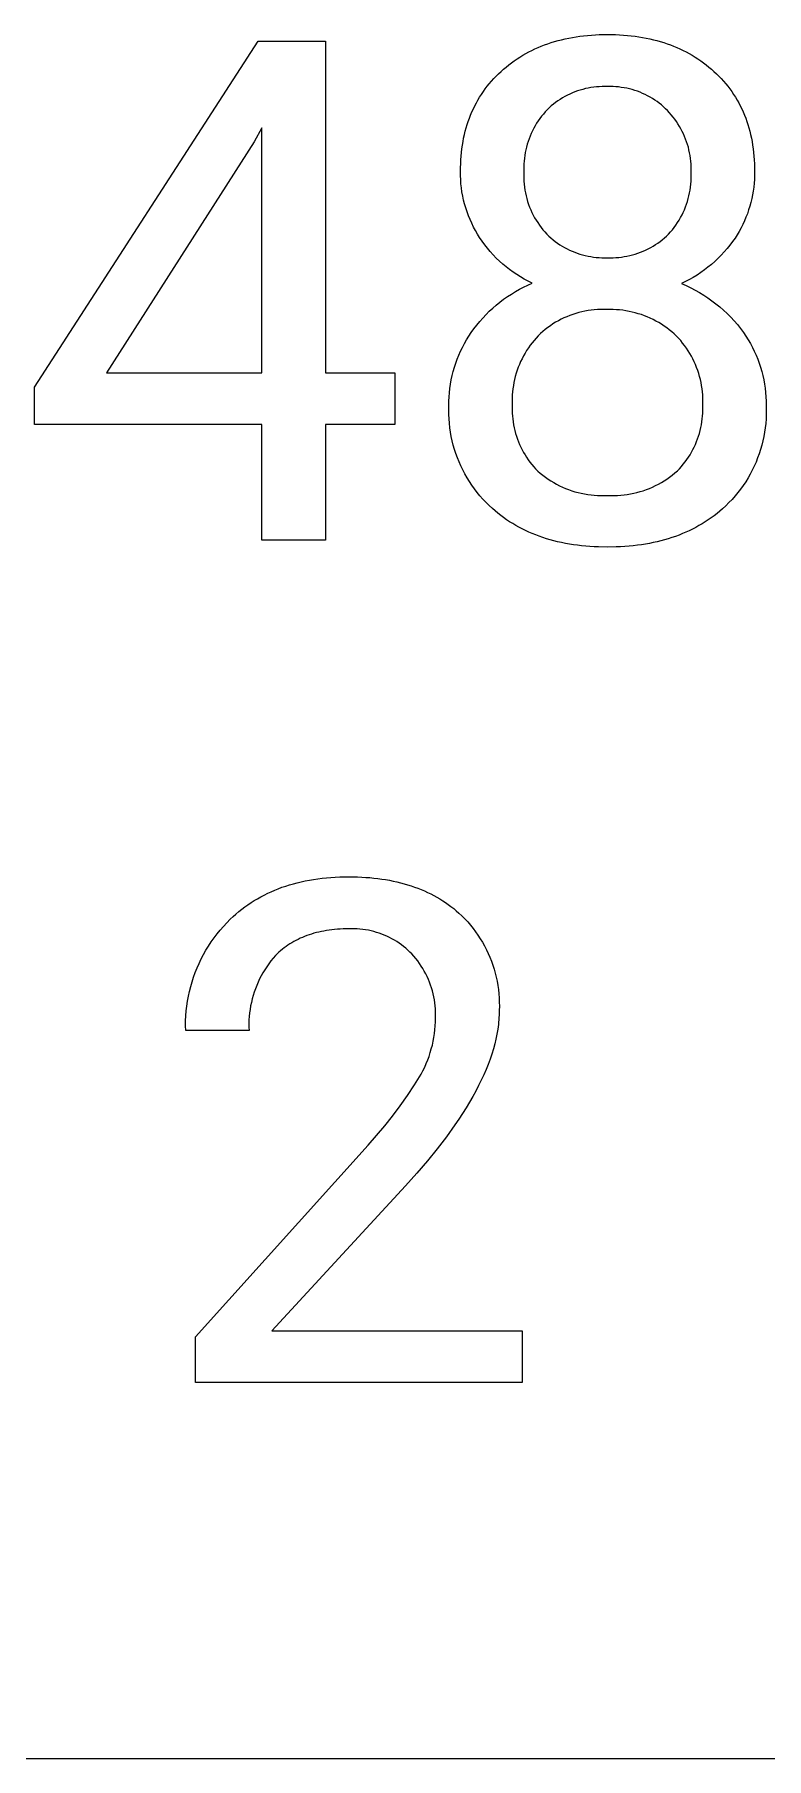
# Model space of a CAD drawing. Header units: millimetres. Extents: x -1656 to 3995, y -637 to 3312.
# Drawn here: x 2843.2 to 2921.7, y -320.6 to -135.7 of the extents above; entities that cross this region are included whole.
import ezdxf

# ---------------------------------------------------------------- set-up
doc = ezdxf.new("R2010")
doc.units = ezdxf.units.MM
doc.header["$MEASUREMENT"] = 0
doc.layers.add('Domyślny', color=7, linetype='Continuous', true_color=0x000000)

msp = doc.modelspace()

# ---------------------------------------------------------------- linework, layer by layer
at = {"layer": 'Domyślny', "color": 18, "lineweight": 15, "true_color": 0x000000}
for p, q in [((2843.23, -173.52), (2867.19, -136.43)), ((2867.19, -136.43), (2874.43, -136.43)), ((2874.43, -136.43), (2874.43, -171.98)), ((2897.58, -136.95), (2897.93, -136.82)), ((2897.93, -136.82), (2898.28, -136.69)), ((2898.28, -136.69), (2898.64, -136.57)), ((2898.64, -136.57), (2899.01, -136.46)), ((2899.01, -136.46), (2899.38, -136.35)), ((2899.38, -136.35), (2899.75, -136.26)), ((2899.75, -136.26), (2900.13, -136.17)), ((2900.13, -136.17), (2900.52, -136.09)), ((2900.52, -136.09), (2900.91, -136.01)), ((2900.91, -136.01), (2901.31, -135.95)), ((2901.31, -135.95), (2901.71, -135.89)), ((2901.71, -135.89), (2902.12, -135.84)), ((2902.12, -135.84), (2902.53, -135.8)), ((2902.53, -135.8), (2902.95, -135.76)), ((2902.95, -135.76), (2903.38, -135.74)), ((2903.38, -135.74), (2903.8, -135.72)), ((2903.8, -135.72), (2904.24, -135.7)), ((2904.24, -135.7), (2904.68, -135.7)), ((2904.68, -135.7), (2905.12, -135.7)), ((2905.12, -135.7), (2905.55, -135.72)), ((2905.55, -135.72), (2905.98, -135.74)), ((2905.98, -135.74), (2906.4, -135.76)), ((2906.4, -135.76), (2906.82, -135.8)), ((2906.82, -135.8), (2907.23, -135.84)), ((2907.23, -135.84), (2907.64, -135.89)), ((2907.64, -135.89), (2908.04, -135.95)), ((2908.04, -135.95), (2908.44, -136.01)), ((2908.44, -136.01), (2908.83, -136.09)), ((2908.83, -136.09), (2909.22, -136.17)), ((2909.22, -136.17), (2909.6, -136.26)), ((2909.6, -136.26), (2909.97, -136.35)), ((2909.97, -136.35), (2910.34, -136.46)), ((2910.34, -136.46), (2910.71, -136.57)), ((2910.71, -136.57), (2911.07, -136.69)), ((2911.07, -136.69), (2911.42, -136.82)), ((2911.42, -136.82), (2911.77, -136.95)), ((2894.39, -138.74), (2894.68, -138.53)), ((2894.68, -138.53), (2894.98, -138.32)), ((2894.98, -138.32), (2895.29, -138.12)), ((2895.29, -138.12), (2895.6, -137.93)), ((2895.6, -137.93), (2895.92, -137.75)), ((2895.92, -137.75), (2896.24, -137.58)), ((2896.24, -137.58), (2896.57, -137.41)), ((2896.57, -137.41), (2896.9, -137.25)), ((2896.9, -137.25), (2897.24, -137.1)), ((2897.24, -137.1), (2897.58, -136.95)), ((2911.77, -136.95), (2912.12, -137.1)), ((2912.12, -137.1), (2912.45, -137.25)), ((2912.45, -137.25), (2912.79, -137.41)), ((2912.79, -137.41), (2913.12, -137.58)), ((2913.12, -137.58), (2913.44, -137.75)), ((2913.44, -137.75), (2913.76, -137.93)), ((2913.76, -137.93), (2914.07, -138.12)), ((2914.07, -138.12), (2914.37, -138.32)), ((2914.37, -138.32), (2914.68, -138.53)), ((2914.68, -138.53), (2914.97, -138.74)), ((2892.24, -140.71), (2892.48, -140.44)), ((2892.48, -140.44), (2892.73, -140.18)), ((2892.73, -140.18), (2892.99, -139.92)), ((2892.99, -139.92), (2893.26, -139.67)), ((2893.26, -139.67), (2893.53, -139.43)), ((2893.53, -139.43), (2893.81, -139.19)), ((2893.81, -139.19), (2894.1, -138.96)), ((2894.1, -138.96), (2894.39, -138.74)), ((2914.97, -138.74), (2915.26, -138.96)), ((2915.26, -138.96), (2915.55, -139.19)), ((2915.55, -139.19), (2915.83, -139.43)), ((2915.83, -139.43), (2916.1, -139.67)), ((2916.1, -139.67), (2916.37, -139.92)), ((2916.37, -139.92), (2916.63, -140.18)), ((2916.63, -140.18), (2916.88, -140.44)), ((2916.88, -140.44), (2917.13, -140.71)), ((2890.96, -142.43), (2891.16, -142.13)), ((2891.16, -142.13), (2891.36, -141.83)), ((2891.36, -141.83), (2891.56, -141.54)), ((2891.56, -141.54), (2891.78, -141.26)), ((2891.78, -141.26), (2892, -140.98)), ((2892, -140.98), (2892.24, -140.71)), ((2900.11, -142.36), (2899.85, -142.51)), ((2900.37, -142.22), (2900.11, -142.36)), ((2900.64, -142.09), (2900.37, -142.22)), ((2900.91, -141.97), (2900.64, -142.09)), ((2901.19, -141.86), (2900.91, -141.97)), ((2901.47, -141.76), (2901.19, -141.86)), ((2901.75, -141.67), (2901.47, -141.76)), ((2902.03, -141.59), (2901.75, -141.67)), ((2902.32, -141.51), (2902.03, -141.59)), ((2902.61, -141.45), (2902.32, -141.51)), ((2902.9, -141.4), (2902.61, -141.45)), ((2903.2, -141.35), (2902.9, -141.4)), ((2903.49, -141.32), (2903.2, -141.35)), ((2903.79, -141.3), (2903.49, -141.32)), ((2904.09, -141.29), (2903.79, -141.3)), ((2904.38, -141.28), (2904.09, -141.29)), ((2904.68, -141.29), (2904.38, -141.28)), ((2904.98, -141.28), (2904.68, -141.29)), ((2905.27, -141.29), (2904.98, -141.28)), ((2905.57, -141.31), (2905.27, -141.29)), ((2905.87, -141.33), (2905.57, -141.31)), ((2906.16, -141.37), (2905.87, -141.33)), ((2906.46, -141.41), (2906.16, -141.37)), ((2906.75, -141.47), (2906.46, -141.41)), ((2907.04, -141.54), (2906.75, -141.47)), ((2907.33, -141.61), (2907.04, -141.54)), ((2907.61, -141.7), (2907.33, -141.61)), ((2907.89, -141.79), (2907.61, -141.7)), ((2908.17, -141.9), (2907.89, -141.79)), ((2908.44, -142.02), (2908.17, -141.9)), ((2908.71, -142.14), (2908.44, -142.02)), ((2908.98, -142.27), (2908.71, -142.14)), ((2909.24, -142.42), (2908.98, -142.27)), ((2917.13, -140.71), (2917.36, -140.98)), ((2917.36, -140.98), (2917.59, -141.26)), ((2917.59, -141.26), (2917.8, -141.54)), ((2917.8, -141.54), (2918.01, -141.83)), ((2918.01, -141.83), (2918.21, -142.13)), ((2918.21, -142.13), (2918.4, -142.43)), ((2890, -144.34), (2890.14, -144)), ((2890.14, -144), (2890.29, -143.68)), ((2890.29, -143.68), (2890.44, -143.36)), ((2890.44, -143.36), (2890.61, -143.04)), ((2890.61, -143.04), (2890.78, -142.73)), ((2890.78, -142.73), (2890.96, -142.43)), ((2898, -144), (2897.8, -144.23)), ((2898.21, -143.77), (2898, -144)), ((2898.42, -143.57), (2898.21, -143.77)), ((2898.64, -143.37), (2898.42, -143.57)), ((2898.87, -143.18), (2898.64, -143.37)), ((2899.11, -143), (2898.87, -143.18)), ((2899.35, -142.83), (2899.11, -143)), ((2899.6, -142.67), (2899.35, -142.83)), ((2899.85, -142.51), (2899.6, -142.67)), ((2909.49, -142.57), (2909.24, -142.42)), ((2909.75, -142.73), (2909.49, -142.57)), ((2909.99, -142.9), (2909.75, -142.73)), ((2910.23, -143.08), (2909.99, -142.9)), ((2910.46, -143.26), (2910.23, -143.08)), ((2910.69, -143.46), (2910.46, -143.26)), ((2910.9, -143.66), (2910.69, -143.46)), ((2911.12, -143.87), (2910.9, -143.66)), ((2911.32, -144.09), (2911.12, -143.87)), ((2911.52, -144.32), (2911.32, -144.09)), ((2918.4, -142.43), (2918.59, -142.73)), ((2918.59, -142.73), (2918.76, -143.04)), ((2918.76, -143.04), (2918.92, -143.36)), ((2918.92, -143.36), (2919.08, -143.68)), ((2919.08, -143.68), (2919.23, -144)), ((2919.23, -144), (2919.37, -144.34)), ((2867.6, -145.73), (2866.79, -147.21)), ((2867.6, -171.98), (2867.6, -145.73)), ((2889.42, -146.08), (2889.52, -145.72)), ((2889.52, -145.72), (2889.63, -145.36)), ((2889.63, -145.36), (2889.74, -145.02)), ((2889.74, -145.02), (2889.87, -144.67)), ((2889.87, -144.67), (2890, -144.34)), ((2896.63, -146.04), (2896.5, -146.32)), ((2896.77, -145.76), (2896.63, -146.04)), ((2896.92, -145.5), (2896.77, -145.76)), ((2897.08, -145.23), (2896.92, -145.5)), ((2897.24, -144.97), (2897.08, -145.23)), ((2897.42, -144.72), (2897.24, -144.97)), ((2897.61, -144.47), (2897.42, -144.72)), ((2897.8, -144.23), (2897.61, -144.47)), ((2911.72, -144.56), (2911.52, -144.32)), ((2911.9, -144.8), (2911.72, -144.56)), ((2912.08, -145.05), (2911.9, -144.8)), ((2912.24, -145.3), (2912.08, -145.05)), ((2912.4, -145.56), (2912.24, -145.3)), ((2912.55, -145.83), (2912.4, -145.56)), ((2912.69, -146.1), (2912.55, -145.83)), ((2919.37, -144.34), (2919.5, -144.67)), ((2919.5, -144.67), (2919.62, -145.02)), ((2919.62, -145.02), (2919.74, -145.36)), ((2919.74, -145.36), (2919.84, -145.72)), ((2919.84, -145.72), (2919.94, -146.08)), ((2866.79, -147.21), (2850.95, -171.98)), ((2889.06, -147.96), (2889.12, -147.57)), ((2889.12, -147.57), (2889.18, -147.19)), ((2889.18, -147.19), (2889.25, -146.81)), ((2889.25, -146.81), (2889.33, -146.44)), ((2889.33, -146.44), (2889.42, -146.08)), ((2895.99, -147.77), (2895.91, -148.07)), ((2896.07, -147.47), (2895.99, -147.77)), ((2896.16, -147.18), (2896.07, -147.47)), ((2896.26, -146.89), (2896.16, -147.18)), ((2896.38, -146.6), (2896.26, -146.89)), ((2896.5, -146.32), (2896.38, -146.6)), ((2912.83, -146.37), (2912.69, -146.1)), ((2912.95, -146.65), (2912.83, -146.37)), ((2913.06, -146.93), (2912.95, -146.65)), ((2913.17, -147.22), (2913.06, -146.93)), ((2913.26, -147.51), (2913.17, -147.22)), ((2913.35, -147.8), (2913.26, -147.51)), ((2913.42, -148.09), (2913.35, -147.8)), ((2919.94, -146.08), (2920.03, -146.44)), ((2920.03, -146.44), (2920.11, -146.81)), ((2920.11, -146.81), (2920.18, -147.19)), ((2920.18, -147.19), (2920.24, -147.57)), ((2920.24, -147.57), (2920.3, -147.96)), ((2888.91, -149.98), (2888.93, -149.56)), ((2888.93, -149.56), (2888.95, -149.15)), ((2888.95, -149.15), (2888.98, -148.75)), ((2888.98, -148.75), (2889.02, -148.35)), ((2889.02, -148.35), (2889.06, -147.96)), ((2895.71, -149.59), (2895.69, -149.9)), ((2895.73, -149.28), (2895.71, -149.59)), ((2895.76, -148.97), (2895.73, -149.28)), ((2895.8, -148.67), (2895.76, -148.97)), ((2895.85, -148.37), (2895.8, -148.67)), ((2895.91, -148.07), (2895.85, -148.37)), ((2913.48, -148.39), (2913.42, -148.09)), ((2913.54, -148.69), (2913.48, -148.39)), ((2913.58, -148.99), (2913.54, -148.69)), ((2913.62, -149.29), (2913.58, -148.99)), ((2913.64, -149.6), (2913.62, -149.29)), ((2913.66, -149.9), (2913.64, -149.6)), ((2920.3, -147.96), (2920.34, -148.35)), ((2920.34, -148.35), (2920.38, -148.75)), ((2920.38, -148.75), (2920.41, -149.15)), ((2920.41, -149.15), (2920.43, -149.56)), ((2920.43, -149.56), (2920.44, -149.98)), ((2888.91, -150.4), (2888.91, -149.98)), ((2888.91, -150.84), (2888.91, -150.4)), ((2888.93, -151.28), (2888.91, -150.84)), ((2888.96, -151.72), (2888.93, -151.28)), ((2895.69, -149.9), (2895.69, -150.2)), ((2895.69, -150.2), (2895.7, -150.51)), ((2895.7, -150.51), (2895.7, -150.83)), ((2895.7, -150.83), (2895.7, -151.14)), ((2895.7, -151.14), (2895.71, -151.45)), ((2895.71, -151.45), (2895.74, -151.77)), ((2913.62, -151.77), (2913.65, -151.45)), ((2913.65, -151.45), (2913.66, -151.14)), ((2913.66, -150.21), (2913.66, -149.9)), ((2913.66, -150.51), (2913.66, -150.21)), ((2913.66, -150.82), (2913.66, -150.51)), ((2913.66, -151.14), (2913.66, -150.82)), ((2920.43, -151.24), (2920.41, -151.65)), ((2920.45, -150.82), (2920.43, -151.24)), ((2920.44, -149.98), (2920.45, -150.4)), ((2920.45, -150.4), (2920.45, -150.82)), ((2889.01, -152.16), (2888.96, -151.72)), ((2889.07, -152.59), (2889.01, -152.16)), ((2889.15, -153.03), (2889.07, -152.59)), ((2889.24, -153.46), (2889.15, -153.03)), ((2889.35, -153.88), (2889.24, -153.46)), ((2895.74, -151.77), (2895.77, -152.08)), ((2895.77, -152.08), (2895.82, -152.39)), ((2895.82, -152.39), (2895.88, -152.7)), ((2895.88, -152.7), (2895.94, -153.01)), ((2895.94, -153.01), (2896.02, -153.31)), ((2896.02, -153.31), (2896.11, -153.62)), ((2913.26, -153.61), (2913.34, -153.31)), ((2913.34, -153.31), (2913.42, -153)), ((2913.42, -153), (2913.49, -152.7)), ((2913.49, -152.7), (2913.54, -152.39)), ((2913.54, -152.39), (2913.59, -152.08)), ((2913.59, -152.08), (2913.62, -151.77)), ((2920.15, -153.31), (2920.06, -153.72)), ((2920.24, -152.9), (2920.15, -153.31)), ((2920.31, -152.49), (2920.24, -152.9)), ((2920.36, -152.07), (2920.31, -152.49)), ((2920.41, -151.65), (2920.36, -152.07)), ((2889.47, -154.31), (2889.35, -153.88)), ((2889.61, -154.73), (2889.47, -154.31)), ((2889.76, -155.14), (2889.61, -154.73)), ((2889.93, -155.55), (2889.76, -155.14)), ((2896.11, -153.62), (2896.21, -153.92)), ((2896.21, -153.92), (2896.32, -154.21)), ((2896.32, -154.21), (2896.44, -154.5)), ((2896.44, -154.5), (2896.57, -154.79)), ((2896.57, -154.79), (2896.71, -155.07)), ((2896.71, -155.07), (2896.86, -155.35)), ((2912.52, -155.34), (2912.67, -155.06)), ((2912.67, -155.06), (2912.8, -154.78)), ((2912.8, -154.78), (2912.93, -154.5)), ((2912.93, -154.5), (2913.05, -154.2)), ((2913.05, -154.2), (2913.16, -153.91)), ((2913.16, -153.91), (2913.26, -153.61)), ((2919.53, -155.31), (2919.37, -155.7)), ((2919.68, -154.92), (2919.53, -155.31)), ((2919.82, -154.52), (2919.68, -154.92)), ((2919.95, -154.12), (2919.82, -154.52)), ((2920.06, -153.72), (2919.95, -154.12)), ((2890.11, -155.95), (2889.93, -155.55)), ((2890.3, -156.35), (2890.11, -155.95)), ((2890.51, -156.74), (2890.3, -156.35)), ((2890.73, -157.12), (2890.51, -156.74)), ((2890.96, -157.49), (2890.73, -157.12)), ((2896.86, -155.35), (2897.02, -155.62)), ((2897.02, -155.62), (2897.19, -155.88)), ((2897.19, -155.88), (2897.37, -156.14)), ((2897.37, -156.14), (2897.56, -156.4)), ((2897.56, -156.4), (2897.75, -156.64)), ((2897.75, -156.64), (2897.96, -156.88)), ((2897.96, -156.88), (2898.17, -157.12)), ((2898.17, -157.12), (2898.38, -157.32)), ((2911.01, -157.32), (2911.23, -157.12)), ((2911.23, -157.12), (2911.44, -156.88)), ((2911.44, -156.88), (2911.64, -156.64)), ((2911.64, -156.64), (2911.83, -156.39)), ((2911.83, -156.39), (2912.02, -156.14)), ((2912.02, -156.14), (2912.19, -155.88)), ((2912.19, -155.88), (2912.36, -155.61)), ((2912.36, -155.61), (2912.52, -155.34)), ((2918.8, -156.82), (2918.59, -157.18)), ((2919, -156.45), (2918.8, -156.82)), ((2919.19, -156.08), (2919, -156.45)), ((2919.37, -155.7), (2919.19, -156.08)), ((2891.23, -157.88), (2890.96, -157.49)), ((2891.51, -158.26), (2891.23, -157.88)), ((2891.8, -158.63), (2891.51, -158.26)), ((2892.11, -158.99), (2891.8, -158.63)), ((2892.42, -159.34), (2892.11, -158.99)), ((2898.38, -157.32), (2898.61, -157.52)), ((2898.61, -157.52), (2898.84, -157.72)), ((2898.84, -157.72), (2899.07, -157.9)), ((2899.07, -157.9), (2899.31, -158.08)), ((2899.31, -158.08), (2899.56, -158.25)), ((2899.56, -158.25), (2899.82, -158.41)), ((2899.82, -158.41), (2900.07, -158.56)), ((2900.07, -158.56), (2900.34, -158.7)), ((2900.34, -158.7), (2900.61, -158.83)), ((2900.61, -158.83), (2900.88, -158.95)), ((2900.88, -158.95), (2901.16, -159.06)), ((2908.22, -159.06), (2908.5, -158.95)), ((2908.5, -158.95), (2908.77, -158.83)), ((2908.77, -158.83), (2909.04, -158.69)), ((2909.04, -158.69), (2909.31, -158.55)), ((2909.31, -158.55), (2909.57, -158.4)), ((2909.57, -158.4), (2909.82, -158.24)), ((2909.82, -158.24), (2910.07, -158.08)), ((2910.07, -158.08), (2910.32, -157.9)), ((2910.32, -157.9), (2910.56, -157.72)), ((2910.56, -157.72), (2910.79, -157.52)), ((2910.79, -157.52), (2911.01, -157.32)), ((2917.5, -158.67), (2917.18, -159.03)), ((2917.8, -158.3), (2917.5, -158.67)), ((2918.09, -157.92), (2917.8, -158.3)), ((2918.36, -157.53), (2918.09, -157.92)), ((2918.59, -157.18), (2918.36, -157.53)), ((2892.75, -159.68), (2892.42, -159.34)), ((2893.09, -160.01), (2892.75, -159.68)), ((2893.44, -160.32), (2893.09, -160.01)), ((2893.8, -160.62), (2893.44, -160.32)), ((2894.17, -160.92), (2893.8, -160.62)), ((2901.16, -159.06), (2901.44, -159.17)), ((2901.44, -159.17), (2901.72, -159.26)), ((2901.72, -159.26), (2902.01, -159.34)), ((2902.01, -159.34), (2902.3, -159.42)), ((2902.3, -159.42), (2902.59, -159.48)), ((2902.59, -159.48), (2902.89, -159.53)), ((2902.89, -159.53), (2903.19, -159.58)), ((2903.19, -159.58), (2903.48, -159.61)), ((2903.48, -159.61), (2903.78, -159.63)), ((2903.78, -159.63), (2904.08, -159.64)), ((2904.08, -159.64), (2904.38, -159.65)), ((2904.38, -159.65), (2904.68, -159.64)), ((2904.68, -159.64), (2904.98, -159.65)), ((2904.98, -159.65), (2905.28, -159.64)), ((2905.28, -159.64), (2905.58, -159.63)), ((2905.58, -159.63), (2905.88, -159.61)), ((2905.88, -159.61), (2906.18, -159.58)), ((2906.18, -159.58), (2906.48, -159.53)), ((2906.48, -159.53), (2906.77, -159.48)), ((2906.77, -159.48), (2907.07, -159.42)), ((2907.07, -159.42), (2907.36, -159.34)), ((2907.36, -159.34), (2907.65, -159.26)), ((2907.65, -159.26), (2907.94, -159.17)), ((2907.94, -159.17), (2908.22, -159.06)), ((2915.45, -160.66), (2915.07, -160.96)), ((2915.82, -160.36), (2915.45, -160.66)), ((2916.18, -160.05), (2915.82, -160.36)), ((2916.52, -159.72), (2916.18, -160.05)), ((2916.86, -159.38), (2916.52, -159.72)), ((2917.18, -159.03), (2916.86, -159.38)), ((2894.56, -161.19), (2894.17, -160.92)), ((2894.95, -161.46), (2894.56, -161.19)), ((2895.34, -161.71), (2894.95, -161.46)), ((2895.75, -161.95), (2895.34, -161.71)), ((2895.68, -162.8), (2896.13, -162.59)), ((2896.17, -162.17), (2895.75, -161.95)), ((2896.13, -162.59), (2896.59, -162.38)), ((2896.59, -162.38), (2896.17, -162.17)), ((2913.05, -162.21), (2912.62, -162.42)), ((2912.62, -162.42), (2913.11, -162.63)), ((2913.47, -161.99), (2913.05, -162.21)), ((2913.11, -162.63), (2913.6, -162.86)), ((2913.88, -161.75), (2913.47, -161.99)), ((2914.29, -161.5), (2913.88, -161.75)), ((2914.69, -161.23), (2914.29, -161.5)), ((2915.07, -160.96), (2914.69, -161.23)), ((2892.75, -164.72), (2893.14, -164.4)), ((2893.14, -164.4), (2893.54, -164.1)), ((2893.54, -164.1), (2893.95, -163.81)), ((2893.95, -163.81), (2894.37, -163.54)), ((2894.37, -163.54), (2894.8, -163.28)), ((2894.8, -163.28), (2895.23, -163.03)), ((2895.23, -163.03), (2895.68, -162.8)), ((2913.6, -162.86), (2914.07, -163.11)), ((2914.07, -163.11), (2914.54, -163.37)), ((2914.54, -163.37), (2915, -163.65)), ((2915, -163.65), (2915.45, -163.95)), ((2915.45, -163.95), (2915.88, -164.26)), ((2915.88, -164.26), (2916.31, -164.58)), ((2890.97, -166.48), (2891.31, -166.11)), ((2891.31, -166.11), (2891.65, -165.74)), ((2891.65, -165.74), (2892, -165.39)), ((2892, -165.39), (2892.37, -165.05)), ((2892.37, -165.05), (2892.75, -164.72)), ((2899.41, -166.41), (2899.11, -166.57)), ((2899.71, -166.25), (2899.41, -166.41)), ((2900.01, -166.1), (2899.71, -166.25)), ((2900.32, -165.97), (2900.01, -166.1)), ((2900.63, -165.84), (2900.32, -165.97)), ((2900.95, -165.73), (2900.63, -165.84)), ((2901.27, -165.62), (2900.95, -165.73)), ((2901.6, -165.53), (2901.27, -165.62)), ((2901.92, -165.45), (2901.6, -165.53)), ((2902.25, -165.38), (2901.92, -165.45)), ((2902.59, -165.32), (2902.25, -165.38)), ((2902.92, -165.27), (2902.59, -165.32)), ((2903.26, -165.24), (2902.92, -165.27)), ((2903.59, -165.21), (2903.26, -165.24)), ((2903.93, -165.2), (2903.59, -165.21)), ((2904.27, -165.2), (2903.93, -165.2)), ((2904.6, -165.21), (2904.27, -165.2)), ((2904.95, -165.2), (2904.6, -165.21)), ((2905.29, -165.2), (2904.95, -165.2)), ((2905.63, -165.22), (2905.29, -165.2)), ((2905.97, -165.25), (2905.63, -165.22)), ((2906.31, -165.28), (2905.97, -165.25)), ((2906.65, -165.33), (2906.31, -165.28)), ((2906.99, -165.4), (2906.65, -165.33)), ((2907.32, -165.47), (2906.99, -165.4)), ((2907.65, -165.55), (2907.32, -165.47)), ((2907.98, -165.65), (2907.65, -165.55)), ((2908.31, -165.75), (2907.98, -165.65)), ((2908.63, -165.87), (2908.31, -165.75)), ((2908.95, -165.99), (2908.63, -165.87)), ((2909.26, -166.13), (2908.95, -165.99)), ((2909.57, -166.28), (2909.26, -166.13)), ((2909.87, -166.44), (2909.57, -166.28)), ((2916.31, -164.58), (2916.72, -164.92)), ((2916.72, -164.92), (2917.13, -165.28)), ((2917.13, -165.28), (2917.52, -165.64)), ((2917.52, -165.64), (2917.89, -166.02)), ((2917.89, -166.02), (2918.26, -166.42)), ((2918.26, -166.42), (2918.61, -166.82)), ((2889.56, -168.45), (2889.8, -168.06)), ((2889.8, -168.06), (2890.06, -167.67)), ((2890.06, -167.67), (2890.35, -167.27)), ((2890.35, -167.27), (2890.66, -166.87)), ((2890.66, -166.87), (2890.97, -166.48)), ((2897.02, -168.26), (2896.8, -168.51)), ((2897.25, -168.01), (2897.02, -168.26)), ((2897.49, -167.78), (2897.25, -168.01)), ((2897.74, -167.56), (2897.49, -167.78)), ((2898, -167.34), (2897.74, -167.56)), ((2898.27, -167.13), (2898, -167.34)), ((2898.55, -166.94), (2898.27, -167.13)), ((2898.83, -166.75), (2898.55, -166.94)), ((2899.11, -166.57), (2898.83, -166.75)), ((2910.17, -166.61), (2909.87, -166.44)), ((2910.46, -166.78), (2910.17, -166.61)), ((2910.75, -166.97), (2910.46, -166.78)), ((2911.03, -167.17), (2910.75, -166.97)), ((2911.3, -167.38), (2911.03, -167.17)), ((2911.57, -167.59), (2911.3, -167.38)), ((2911.82, -167.82), (2911.57, -167.59)), ((2912.07, -168.05), (2911.82, -167.82)), ((2912.31, -168.29), (2912.07, -168.05)), ((2918.61, -166.82), (2918.94, -167.24)), ((2918.94, -167.24), (2919.26, -167.67)), ((2919.26, -167.67), (2919.52, -168.06)), ((2919.52, -168.06), (2919.77, -168.45)), ((2888.56, -170.53), (2888.73, -170.1)), ((2888.73, -170.1), (2888.92, -169.68)), ((2888.92, -169.68), (2889.12, -169.26)), ((2889.12, -169.26), (2889.33, -168.85)), ((2889.33, -168.85), (2889.56, -168.45)), ((2895.83, -169.89), (2895.66, -170.18)), ((2896, -169.6), (2895.83, -169.89)), ((2896.19, -169.32), (2896, -169.6)), ((2896.38, -169.04), (2896.19, -169.32)), ((2896.58, -168.77), (2896.38, -169.04)), ((2896.8, -168.51), (2896.58, -168.77)), ((2912.53, -168.54), (2912.31, -168.29)), ((2912.74, -168.8), (2912.53, -168.54)), ((2912.95, -169.07), (2912.74, -168.8)), ((2913.14, -169.34), (2912.95, -169.07)), ((2913.33, -169.62), (2913.14, -169.34)), ((2913.51, -169.91), (2913.33, -169.62)), ((2913.68, -170.2), (2913.51, -169.91)), ((2919.77, -168.45), (2920, -168.85)), ((2920, -168.85), (2920.22, -169.26)), ((2920.22, -169.26), (2920.42, -169.67)), ((2920.42, -169.67), (2920.61, -170.09)), ((2920.61, -170.09), (2920.79, -170.52)), ((2888.02, -172.29), (2888.13, -171.85)), ((2888.13, -171.85), (2888.26, -171.4)), ((2888.26, -171.4), (2888.4, -170.96)), ((2888.4, -170.96), (2888.56, -170.53)), ((2894.99, -171.72), (2894.88, -172.04)), ((2895.1, -171.4), (2894.99, -171.72)), ((2895.23, -171.09), (2895.1, -171.4)), ((2895.36, -170.78), (2895.23, -171.09)), ((2895.51, -170.48), (2895.36, -170.78)), ((2895.66, -170.18), (2895.51, -170.48)), ((2913.83, -170.5), (2913.68, -170.2)), ((2913.98, -170.8), (2913.83, -170.5)), ((2914.12, -171.11), (2913.98, -170.8)), ((2914.24, -171.42), (2914.12, -171.11)), ((2914.36, -171.73), (2914.24, -171.42)), ((2914.46, -172.05), (2914.36, -171.73)), ((2920.79, -170.52), (2920.95, -170.96)), ((2920.95, -170.96), (2921.09, -171.4)), ((2921.09, -171.4), (2921.22, -171.84)), ((2921.22, -171.84), (2921.34, -172.29)), ((2843.23, -177.53), (2843.23, -173.52)), ((2850.95, -171.98), (2867.6, -171.98)), ((2874.43, -171.98), (2881.86, -171.98)), ((2881.86, -171.98), (2881.86, -177.53)), ((2887.73, -174.12), (2887.78, -173.66)), ((2887.78, -173.66), (2887.84, -173.2)), ((2887.84, -173.2), (2887.92, -172.75)), ((2887.92, -172.75), (2888.02, -172.29)), ((2894.53, -173.69), (2894.5, -174.02)), ((2894.58, -173.35), (2894.53, -173.69)), ((2894.64, -173.02), (2894.58, -173.35)), ((2894.71, -172.69), (2894.64, -173.02)), ((2894.79, -172.37), (2894.71, -172.69)), ((2894.88, -172.04), (2894.79, -172.37)), ((2914.56, -172.37), (2914.46, -172.05)), ((2914.64, -172.7), (2914.56, -172.37)), ((2914.71, -173.03), (2914.64, -172.7)), ((2914.77, -173.36), (2914.71, -173.03)), ((2914.82, -173.69), (2914.77, -173.36)), ((2914.86, -174.03), (2914.82, -173.69)), ((2921.34, -172.29), (2921.43, -172.74)), ((2921.43, -172.74), (2921.52, -173.2)), ((2921.52, -173.2), (2921.58, -173.65)), ((2921.58, -173.65), (2921.63, -174.11)), ((2887.66, -175.98), (2887.67, -175.5)), ((2887.67, -175.04), (2887.69, -174.58)), ((2887.67, -175.5), (2887.67, -175.04)), ((2887.69, -174.58), (2887.73, -174.12)), ((2894.46, -174.7), (2894.45, -175.03)), ((2894.45, -175.03), (2894.46, -175.37)), ((2894.46, -175.37), (2894.45, -175.68)), ((2894.47, -174.36), (2894.46, -174.7)), ((2894.5, -174.02), (2894.47, -174.36)), ((2914.89, -174.36), (2914.86, -174.03)), ((2914.9, -174.7), (2914.89, -174.36)), ((2914.91, -175.03), (2914.9, -174.7)), ((2914.9, -175.37), (2914.91, -175.03)), ((2914.91, -175.68), (2914.9, -175.37)), ((2921.63, -174.11), (2921.67, -174.58)), ((2921.67, -174.58), (2921.69, -175.04)), ((2921.69, -175.04), (2921.69, -175.5)), ((2921.69, -175.5), (2921.7, -175.98)), ((2887.66, -176.45), (2887.66, -175.98)), ((2887.68, -176.93), (2887.66, -176.45)), ((2887.72, -177.4), (2887.68, -176.93)), ((2887.77, -177.88), (2887.72, -177.4)), ((2894.45, -175.68), (2894.45, -176)), ((2894.45, -176), (2894.46, -176.31)), ((2894.46, -176.31), (2894.48, -176.63)), ((2894.48, -176.63), (2894.51, -176.94)), ((2894.51, -176.94), (2894.55, -177.26)), ((2894.55, -177.26), (2894.6, -177.57)), ((2914.76, -177.56), (2914.81, -177.25)), ((2914.81, -177.25), (2914.85, -176.94)), ((2914.85, -176.94), (2914.88, -176.63)), ((2914.88, -176.63), (2914.9, -176.31)), ((2914.9, -176.31), (2914.91, -176)), ((2914.91, -176), (2914.91, -175.68)), ((2921.65, -177.41), (2921.59, -177.88)), ((2921.68, -176.93), (2921.65, -177.41)), ((2921.7, -176.46), (2921.68, -176.93)), ((2921.7, -175.98), (2921.7, -176.46)), ((2867.6, -177.53), (2843.23, -177.53)), ((2867.6, -189.95), (2867.6, -177.53)), ((2881.86, -177.53), (2874.43, -177.53)), ((2874.43, -177.53), (2874.43, -189.95)), ((2887.84, -178.35), (2887.77, -177.88)), ((2887.92, -178.82), (2887.84, -178.35)), ((2888.03, -179.28), (2887.92, -178.82)), ((2888.14, -179.75), (2888.03, -179.28)), ((2894.6, -177.57), (2894.66, -177.88)), ((2894.66, -177.88), (2894.73, -178.18)), ((2894.73, -178.18), (2894.82, -178.49)), ((2894.82, -178.49), (2894.91, -178.79)), ((2894.91, -178.79), (2895.01, -179.09)), ((2895.01, -179.09), (2895.12, -179.38)), ((2914.24, -179.37), (2914.35, -179.08)), ((2914.35, -179.08), (2914.45, -178.78)), ((2914.45, -178.78), (2914.54, -178.48)), ((2914.54, -178.48), (2914.62, -178.18)), ((2914.62, -178.18), (2914.7, -177.87)), ((2914.7, -177.87), (2914.76, -177.56)), ((2921.34, -179.29), (2921.23, -179.76)), ((2921.44, -178.83), (2921.34, -179.29)), ((2921.53, -178.36), (2921.44, -178.83)), ((2921.59, -177.88), (2921.53, -178.36)), ((2888.27, -180.2), (2888.14, -179.75)), ((2888.42, -180.66), (2888.27, -180.2)), ((2888.58, -181.11), (2888.42, -180.66)), ((2888.76, -181.55), (2888.58, -181.11)), ((2895.12, -179.38), (2895.24, -179.67)), ((2895.24, -179.67), (2895.38, -179.96)), ((2895.38, -179.96), (2895.52, -180.24)), ((2895.52, -180.24), (2895.67, -180.52)), ((2895.67, -180.52), (2895.83, -180.79)), ((2895.83, -180.79), (2896, -181.05)), ((2896, -181.05), (2896.18, -181.32)), ((2913.18, -181.3), (2913.36, -181.04)), ((2913.36, -181.04), (2913.53, -180.78)), ((2913.53, -180.78), (2913.69, -180.5)), ((2913.69, -180.5), (2913.84, -180.23)), ((2913.84, -180.23), (2913.98, -179.95)), ((2913.98, -179.95), (2914.11, -179.66)), ((2914.11, -179.66), (2914.24, -179.37)), ((2920.78, -181.12), (2920.61, -181.56)), ((2920.95, -180.67), (2920.78, -181.12)), ((2921.09, -180.21), (2920.95, -180.67)), ((2921.23, -179.76), (2921.09, -180.21)), ((2888.95, -181.98), (2888.76, -181.55)), ((2889.16, -182.41), (2888.95, -181.98)), ((2889.38, -182.83), (2889.16, -182.41)), ((2889.62, -183.25), (2889.38, -182.83)), ((2896.18, -181.32), (2896.36, -181.57)), ((2896.36, -181.57), (2896.56, -181.82)), ((2896.56, -181.82), (2896.76, -182.06)), ((2896.76, -182.06), (2896.97, -182.29)), ((2896.97, -182.29), (2897.19, -182.52)), ((2897.19, -182.52), (2897.46, -182.75)), ((2897.46, -182.75), (2897.73, -182.97)), ((2897.73, -182.97), (2898.02, -183.19)), ((2911.34, -183.17), (2911.63, -182.96)), ((2911.63, -182.96), (2911.9, -182.73)), ((2911.9, -182.73), (2912.17, -182.5)), ((2912.17, -182.5), (2912.39, -182.27)), ((2912.39, -182.27), (2912.6, -182.04)), ((2912.6, -182.04), (2912.8, -181.8)), ((2912.8, -181.8), (2913, -181.55)), ((2913, -181.55), (2913.18, -181.3)), ((2919.98, -182.85), (2919.75, -183.26)), ((2920.21, -182.43), (2919.98, -182.85)), ((2920.41, -182), (2920.21, -182.43)), ((2920.61, -181.56), (2920.41, -182)), ((2889.87, -183.65), (2889.62, -183.25)), ((2890.13, -184.05), (2889.87, -183.65)), ((2890.41, -184.44), (2890.13, -184.05)), ((2890.7, -184.82), (2890.41, -184.44)), ((2891, -185.18), (2890.7, -184.82)), ((2898.02, -183.19), (2898.31, -183.39)), ((2898.31, -183.39), (2898.6, -183.58)), ((2898.6, -183.58), (2898.91, -183.76)), ((2898.91, -183.76), (2899.22, -183.94)), ((2899.22, -183.94), (2899.53, -184.1)), ((2899.53, -184.1), (2899.85, -184.25)), ((2899.85, -184.25), (2900.18, -184.39)), ((2900.18, -184.39), (2900.51, -184.51)), ((2900.51, -184.51), (2900.84, -184.63)), ((2900.84, -184.63), (2901.18, -184.74)), ((2901.18, -184.74), (2901.52, -184.83)), ((2901.52, -184.83), (2901.87, -184.91)), ((2907.5, -184.91), (2907.84, -184.83)), ((2907.84, -184.83), (2908.18, -184.73)), ((2908.18, -184.73), (2908.52, -184.63)), ((2908.52, -184.63), (2908.86, -184.51)), ((2908.86, -184.51), (2909.19, -184.38)), ((2909.19, -184.38), (2909.51, -184.24)), ((2909.51, -184.24), (2909.83, -184.09)), ((2909.83, -184.09), (2910.15, -183.93)), ((2910.15, -183.93), (2910.46, -183.75)), ((2910.46, -183.75), (2910.76, -183.57)), ((2910.76, -183.57), (2911.06, -183.38)), ((2911.06, -183.38), (2911.34, -183.17)), ((2918.66, -184.83), (2918.36, -185.2)), ((2918.95, -184.46), (2918.66, -184.83)), ((2919.23, -184.07), (2918.95, -184.46)), ((2919.5, -183.67), (2919.23, -184.07)), ((2919.75, -183.26), (2919.5, -183.67)), ((2891.32, -185.54), (2891, -185.18)), ((2891.65, -185.89), (2891.32, -185.54)), ((2891.99, -186.22), (2891.65, -185.89)), ((2892.34, -186.55), (2891.99, -186.22)), ((2892.63, -186.8), (2892.34, -186.55)), ((2901.87, -184.91), (2902.21, -184.98)), ((2902.21, -184.98), (2902.56, -185.04)), ((2902.56, -185.04), (2902.91, -185.09)), ((2902.91, -185.09), (2903.26, -185.12)), ((2903.26, -185.12), (2903.62, -185.14)), ((2903.62, -185.14), (2903.97, -185.15)), ((2903.97, -185.15), (2904.33, -185.15)), ((2904.33, -185.15), (2904.68, -185.14)), ((2904.68, -185.14), (2905.03, -185.15)), ((2905.03, -185.15), (2905.39, -185.15)), ((2905.39, -185.15), (2905.74, -185.14)), ((2905.74, -185.14), (2906.1, -185.12)), ((2906.1, -185.12), (2906.45, -185.09)), ((2906.45, -185.09), (2906.8, -185.04)), ((2906.8, -185.04), (2907.15, -184.98)), ((2907.15, -184.98), (2907.5, -184.91)), ((2917.02, -186.57), (2916.73, -186.82)), ((2917.37, -186.24), (2917.02, -186.57)), ((2917.71, -185.91), (2917.37, -186.24)), ((2918.04, -185.56), (2917.71, -185.91)), ((2918.36, -185.2), (2918.04, -185.56)), ((2892.93, -187.05), (2892.63, -186.8)), ((2893.23, -187.29), (2892.93, -187.05)), ((2893.54, -187.52), (2893.23, -187.29)), ((2893.86, -187.74), (2893.54, -187.52)), ((2894.18, -187.96), (2893.86, -187.74)), ((2894.51, -188.16), (2894.18, -187.96)), ((2894.84, -188.36), (2894.51, -188.16)), ((2895.18, -188.55), (2894.84, -188.36)), ((2895.53, -188.73), (2895.18, -188.55)), ((2914.15, -188.57), (2913.8, -188.75)), ((2914.49, -188.38), (2914.15, -188.57)), ((2914.83, -188.18), (2914.49, -188.38)), ((2915.16, -187.97), (2914.83, -188.18)), ((2915.49, -187.76), (2915.16, -187.97)), ((2915.81, -187.54), (2915.49, -187.76)), ((2916.12, -187.31), (2915.81, -187.54)), ((2916.43, -187.07), (2916.12, -187.31)), ((2916.73, -186.82), (2916.43, -187.07)), ((2874.43, -189.95), (2867.6, -189.95)), ((2895.88, -188.91), (2895.53, -188.73)), ((2896.24, -189.07), (2895.88, -188.91)), ((2896.61, -189.23), (2896.24, -189.07)), ((2896.98, -189.38), (2896.61, -189.23)), ((2897.36, -189.52), (2896.98, -189.38)), ((2897.74, -189.65), (2897.36, -189.52)), ((2898.13, -189.78), (2897.74, -189.65)), ((2898.52, -189.9), (2898.13, -189.78)), ((2898.92, -190.01), (2898.52, -189.9)), ((2899.33, -190.11), (2898.92, -190.01)), ((2899.74, -190.2), (2899.33, -190.11)), ((2900.16, -190.28), (2899.74, -190.2)), ((2900.59, -190.36), (2900.16, -190.28)), ((2901.02, -190.43), (2900.59, -190.36)), ((2901.45, -190.49), (2901.02, -190.43)), ((2908.32, -190.43), (2907.89, -190.49)), ((2908.75, -190.36), (2908.32, -190.43)), ((2909.17, -190.29), (2908.75, -190.36)), ((2909.59, -190.2), (2909.17, -190.29)), ((2910, -190.11), (2909.59, -190.2)), ((2910.41, -190.01), (2910, -190.11)), ((2910.81, -189.9), (2910.41, -190.01)), ((2911.2, -189.79), (2910.81, -189.9)), ((2911.59, -189.66), (2911.2, -189.79)), ((2911.98, -189.53), (2911.59, -189.66)), ((2912.35, -189.39), (2911.98, -189.53)), ((2912.72, -189.24), (2912.35, -189.39)), ((2913.09, -189.09), (2912.72, -189.24)), ((2913.45, -188.92), (2913.09, -189.09)), ((2913.8, -188.75), (2913.45, -188.92)), ((2901.9, -190.54), (2901.45, -190.49)), ((2902.35, -190.59), (2901.9, -190.54)), ((2902.8, -190.62), (2902.35, -190.59)), ((2903.26, -190.65), (2902.8, -190.62)), ((2903.73, -190.67), (2903.26, -190.65)), ((2904.68, -190.69), (2903.73, -190.67)), ((2905.62, -190.67), (2904.68, -190.69)), ((2906.09, -190.65), (2905.62, -190.67)), ((2906.55, -190.62), (2906.09, -190.65)), ((2907, -190.59), (2906.55, -190.62)), ((2907.44, -190.54), (2907, -190.59)), ((2907.89, -190.49), (2907.44, -190.54)), ((2868.98, -227.48), (2869.37, -227.32)), ((2869.37, -227.32), (2869.76, -227.17)), ((2869.76, -227.17), (2870.17, -227.04)), ((2870.17, -227.04), (2870.57, -226.91)), ((2870.57, -226.91), (2870.99, -226.79)), ((2870.99, -226.79), (2871.4, -226.68)), ((2871.4, -226.68), (2871.83, -226.57)), ((2871.83, -226.57), (2872.26, -226.48)), ((2872.26, -226.48), (2872.7, -226.4)), ((2872.7, -226.4), (2873.15, -226.32)), ((2873.15, -226.32), (2873.6, -226.26)), ((2873.6, -226.26), (2874.06, -226.2)), ((2874.06, -226.2), (2874.52, -226.15)), ((2874.52, -226.15), (2874.99, -226.11)), ((2874.99, -226.11), (2875.47, -226.08)), ((2875.47, -226.08), (2875.95, -226.06)), ((2875.95, -226.06), (2876.44, -226.04)), ((2876.44, -226.04), (2876.94, -226.04)), ((2876.94, -226.04), (2877.86, -226.05)), ((2877.86, -226.05), (2878.31, -226.07)), ((2878.31, -226.07), (2878.75, -226.1)), ((2878.75, -226.1), (2879.19, -226.13)), ((2879.19, -226.13), (2879.62, -226.18)), ((2879.62, -226.18), (2880.05, -226.23)), ((2880.05, -226.23), (2880.47, -226.28)), ((2880.47, -226.28), (2880.88, -226.35)), ((2880.88, -226.35), (2881.29, -226.42)), ((2881.29, -226.42), (2881.69, -226.5)), ((2881.69, -226.5), (2882.09, -226.59)), ((2882.09, -226.59), (2882.48, -226.68)), ((2882.48, -226.68), (2882.86, -226.79)), ((2882.86, -226.79), (2883.24, -226.9)), ((2883.24, -226.9), (2883.61, -227.01)), ((2883.61, -227.01), (2883.98, -227.14)), ((2883.98, -227.14), (2884.34, -227.27)), ((2884.34, -227.27), (2884.69, -227.41)), ((2884.69, -227.41), (2885.04, -227.56)), ((2865.45, -229.52), (2865.78, -229.28)), ((2865.78, -229.28), (2866.11, -229.04)), ((2866.11, -229.04), (2866.44, -228.81)), ((2866.44, -228.81), (2866.79, -228.6)), ((2866.79, -228.6), (2867.14, -228.39)), ((2867.14, -228.39), (2867.49, -228.19)), ((2867.49, -228.19), (2867.86, -228)), ((2867.86, -228), (2868.23, -227.81)), ((2868.23, -227.81), (2868.6, -227.64)), ((2868.6, -227.64), (2868.98, -227.48)), ((2885.04, -227.56), (2885.38, -227.72)), ((2885.38, -227.72), (2885.72, -227.88)), ((2885.72, -227.88), (2886.04, -228.05)), ((2886.04, -228.05), (2886.37, -228.23)), ((2886.37, -228.23), (2886.68, -228.42)), ((2886.68, -228.42), (2887, -228.61)), ((2887, -228.61), (2887.3, -228.81)), ((2887.3, -228.81), (2887.6, -229.02)), ((2887.6, -229.02), (2887.89, -229.24)), ((2887.89, -229.24), (2888.18, -229.46)), ((2863.48, -231.36), (2863.84, -230.97)), ((2863.84, -230.97), (2864.22, -230.59)), ((2864.22, -230.59), (2864.52, -230.31)), ((2864.52, -230.31), (2864.82, -230.04)), ((2864.82, -230.04), (2865.13, -229.78)), ((2865.13, -229.78), (2865.45, -229.52)), ((2888.18, -229.46), (2888.46, -229.7)), ((2888.46, -229.7), (2888.74, -229.93)), ((2888.74, -229.93), (2889.06, -230.24)), ((2889.06, -230.24), (2889.38, -230.56)), ((2889.38, -230.56), (2889.68, -230.89)), ((2889.68, -230.89), (2889.97, -231.23)), ((2862.17, -233.02), (2862.48, -232.59)), ((2862.48, -232.59), (2862.8, -232.17)), ((2862.8, -232.17), (2863.13, -231.76)), ((2863.13, -231.76), (2863.48, -231.36)), ((2871.04, -232.98), (2870.82, -233.11)), ((2871.26, -232.86), (2871.04, -232.98)), ((2871.49, -232.75), (2871.26, -232.86)), ((2871.72, -232.64), (2871.49, -232.75)), ((2871.95, -232.54), (2871.72, -232.64)), ((2872.19, -232.44), (2871.95, -232.54)), ((2872.43, -232.35), (2872.19, -232.44)), ((2872.68, -232.26), (2872.43, -232.35)), ((2872.93, -232.18), (2872.68, -232.26)), ((2873.19, -232.1), (2872.93, -232.18)), ((2873.45, -232.03), (2873.19, -232.1)), ((2873.72, -231.97), (2873.45, -232.03)), ((2873.99, -231.91), (2873.72, -231.97)), ((2874.26, -231.86), (2873.99, -231.91)), ((2874.54, -231.81), (2874.26, -231.86)), ((2874.82, -231.77), (2874.54, -231.81)), ((2875.11, -231.73), (2874.82, -231.77)), ((2875.41, -231.7), (2875.11, -231.73)), ((2875.7, -231.67), (2875.41, -231.7)), ((2876, -231.65), (2875.7, -231.67)), ((2876.31, -231.64), (2876, -231.65)), ((2876.62, -231.63), (2876.31, -231.64)), ((2876.94, -231.63), (2876.62, -231.63)), ((2877.24, -231.62), (2876.94, -231.63)), ((2877.54, -231.62), (2877.24, -231.62)), ((2877.84, -231.63), (2877.54, -231.62)), ((2878.13, -231.65), (2877.84, -231.63)), ((2878.43, -231.69), (2878.13, -231.65)), ((2878.73, -231.73), (2878.43, -231.69)), ((2879.03, -231.78), (2878.73, -231.73)), ((2879.32, -231.84), (2879.03, -231.78)), ((2879.61, -231.91), (2879.32, -231.84)), ((2879.9, -232), (2879.61, -231.91)), ((2880.18, -232.09), (2879.9, -232)), ((2880.47, -232.19), (2880.18, -232.09)), ((2880.74, -232.3), (2880.47, -232.19)), ((2881.02, -232.42), (2880.74, -232.3)), ((2881.29, -232.55), (2881.02, -232.42)), ((2881.56, -232.69), (2881.29, -232.55)), ((2881.82, -232.84), (2881.56, -232.69)), ((2882.07, -232.99), (2881.82, -232.84)), ((2889.97, -231.23), (2890.26, -231.58)), ((2890.26, -231.58), (2890.53, -231.94)), ((2890.53, -231.94), (2890.78, -232.31)), ((2890.78, -232.31), (2891.03, -232.68)), ((2891.03, -232.68), (2891.26, -233.07)), ((2861.1, -234.85), (2861.34, -234.38)), ((2861.34, -234.38), (2861.6, -233.92)), ((2861.6, -233.92), (2861.88, -233.47)), ((2861.88, -233.47), (2862.17, -233.02)), ((2868.82, -234.78), (2868.58, -235.07)), ((2869.07, -234.49), (2868.82, -234.78)), ((2869.25, -234.31), (2869.07, -234.49)), ((2869.43, -234.14), (2869.25, -234.31)), ((2869.61, -233.98), (2869.43, -234.14)), ((2869.8, -233.82), (2869.61, -233.98)), ((2870, -233.67), (2869.8, -233.82)), ((2870.2, -233.52), (2870, -233.67)), ((2870.4, -233.38), (2870.2, -233.52)), ((2870.61, -233.24), (2870.4, -233.38)), ((2870.82, -233.11), (2870.61, -233.24)), ((2882.32, -233.16), (2882.07, -232.99)), ((2882.57, -233.33), (2882.32, -233.16)), ((2882.8, -233.51), (2882.57, -233.33)), ((2883.04, -233.7), (2882.8, -233.51)), ((2883.26, -233.9), (2883.04, -233.7)), ((2883.48, -234.11), (2883.26, -233.9)), ((2883.69, -234.32), (2883.48, -234.11)), ((2883.91, -234.56), (2883.69, -234.32)), ((2884.12, -234.81), (2883.91, -234.56)), ((2884.32, -235.07), (2884.12, -234.81)), ((2891.26, -233.07), (2891.48, -233.46)), ((2891.48, -233.46), (2891.69, -233.86)), ((2891.69, -233.86), (2891.88, -234.26)), ((2891.88, -234.26), (2892.06, -234.68)), ((2892.06, -234.68), (2892.22, -235.09)), ((2860.28, -236.8), (2860.46, -236.31)), ((2860.46, -236.31), (2860.65, -235.81)), ((2860.65, -235.81), (2860.87, -235.33)), ((2860.87, -235.33), (2861.1, -234.85)), ((2867.54, -236.66), (2867.36, -237)), ((2867.72, -236.33), (2867.54, -236.66)), ((2867.92, -236.01), (2867.72, -236.33)), ((2868.13, -235.69), (2867.92, -236.01)), ((2868.35, -235.38), (2868.13, -235.69)), ((2868.58, -235.07), (2868.35, -235.38)), ((2884.51, -235.34), (2884.32, -235.07)), ((2884.7, -235.61), (2884.51, -235.34)), ((2884.87, -235.88), (2884.7, -235.61)), ((2885.03, -236.17), (2884.87, -235.88)), ((2885.19, -236.45), (2885.03, -236.17)), ((2885.33, -236.75), (2885.19, -236.45)), ((2892.22, -235.09), (2892.37, -235.52)), ((2892.37, -235.52), (2892.51, -235.94)), ((2892.51, -235.94), (2892.63, -236.38)), ((2892.63, -236.38), (2892.74, -236.81)), ((2859.73, -238.85), (2859.84, -238.33)), ((2859.84, -238.33), (2859.97, -237.82)), ((2859.97, -237.82), (2860.11, -237.31)), ((2860.11, -237.31), (2860.28, -236.8)), ((2866.78, -238.41), (2866.67, -238.78)), ((2866.91, -238.05), (2866.78, -238.41)), ((2867.05, -237.7), (2866.91, -238.05)), ((2867.2, -237.35), (2867.05, -237.7)), ((2867.36, -237), (2867.2, -237.35)), ((2885.47, -237.04), (2885.33, -236.75)), ((2885.59, -237.35), (2885.47, -237.04)), ((2885.7, -237.65), (2885.59, -237.35)), ((2885.81, -237.96), (2885.7, -237.65)), ((2885.9, -238.28), (2885.81, -237.96)), ((2885.98, -238.59), (2885.9, -238.28)), ((2892.74, -236.81), (2892.83, -237.25)), ((2892.83, -237.25), (2892.91, -237.69)), ((2892.91, -237.69), (2892.97, -238.14)), ((2892.97, -238.14), (2893.02, -238.58)), ((2859.5, -240.42), (2859.55, -239.9)), ((2859.55, -239.9), (2859.63, -239.37)), ((2859.63, -239.37), (2859.73, -238.85)), ((2866.34, -240.26), (2866.29, -240.64)), ((2866.4, -239.89), (2866.34, -240.26)), ((2866.48, -239.51), (2866.4, -239.89)), ((2866.57, -239.14), (2866.48, -239.51)), ((2866.67, -238.78), (2866.57, -239.14)), ((2886.05, -238.91), (2885.98, -238.59)), ((2886.11, -239.23), (2886.05, -238.91)), ((2886.16, -239.56), (2886.11, -239.23)), ((2886.2, -239.88), (2886.16, -239.56)), ((2886.22, -240.21), (2886.2, -239.88)), ((2886.24, -240.53), (2886.22, -240.21)), ((2893.02, -238.58), (2893.05, -239.03)), ((2893.05, -239.03), (2893.07, -239.48)), ((2893.08, -239.93), (2893.06, -240.38)), ((2893.06, -240.38), (2893.06, -240.63)), ((2893.07, -239.48), (2893.08, -239.93)), ((2859.42, -242.01), (2859.43, -241.48)), ((2859.44, -242.54), (2859.42, -242.01)), ((2859.43, -241.48), (2859.45, -240.95)), ((2859.45, -240.95), (2859.5, -240.42)), ((2866.22, -241.4), (2866.21, -241.78)), ((2866.21, -241.78), (2866.21, -242.16)), ((2866.21, -242.16), (2866.23, -242.54)), ((2866.25, -241.02), (2866.22, -241.4)), ((2866.29, -240.64), (2866.25, -241.02)), ((2886.17, -242.44), (2886.2, -242.02)), ((2886.2, -242.02), (2886.22, -241.61)), ((2886.22, -241.61), (2886.23, -241.19)), ((2886.23, -241.19), (2886.24, -240.86)), ((2886.24, -240.86), (2886.24, -240.53)), ((2892.94, -242.14), (2892.91, -242.4)), ((2892.98, -241.88), (2892.94, -242.14)), ((2893, -241.63), (2892.98, -241.88)), ((2893.02, -241.38), (2893, -241.63)), ((2893.04, -241.12), (2893.02, -241.38)), ((2893.05, -240.87), (2893.04, -241.12)), ((2893.06, -240.63), (2893.05, -240.87)), ((2866.23, -242.54), (2859.44, -242.54)), ((2885.89, -244.09), (2885.98, -243.68)), ((2885.98, -243.68), (2886.05, -243.27)), ((2886.05, -243.27), (2886.12, -242.86)), ((2886.12, -242.86), (2886.17, -242.44)), ((2892.58, -243.97), (2892.44, -244.51)), ((2892.71, -243.44), (2892.58, -243.97)), ((2892.82, -242.92), (2892.71, -243.44)), ((2892.91, -242.4), (2892.82, -242.92)), ((2885.24, -246.08), (2885.39, -245.69)), ((2885.39, -245.69), (2885.54, -245.3)), ((2885.54, -245.3), (2885.67, -244.9)), ((2885.67, -244.9), (2885.78, -244.5)), ((2885.78, -244.5), (2885.89, -244.09)), ((2892.08, -245.6), (2891.88, -246.16)), ((2892.27, -245.05), (2892.08, -245.6)), ((2892.44, -244.51), (2892.27, -245.05)), ((2883.98, -248.37), (2884.69, -247.21)), ((2884.69, -247.21), (2884.88, -246.84)), ((2884.88, -246.84), (2885.07, -246.46)), ((2885.07, -246.46), (2885.24, -246.08)), ((2891.4, -247.29), (2891.14, -247.86)), ((2891.65, -246.72), (2891.4, -247.29)), ((2891.88, -246.16), (2891.65, -246.72)), ((2882.45, -250.62), (2883.23, -249.51)), ((2883.23, -249.51), (2883.98, -248.37)), ((2890.22, -249.62), (2889.88, -250.21)), ((2890.55, -249.03), (2890.22, -249.62)), ((2890.85, -248.44), (2890.55, -249.03)), ((2891.14, -247.86), (2890.85, -248.44)), ((2881.63, -251.71), (2882.45, -250.62)), ((2889.13, -251.43), (2888.73, -252.04)), ((2889.52, -250.82), (2889.13, -251.43)), ((2889.88, -250.21), (2889.52, -250.82)), ((2879.9, -253.8), (2880.78, -252.77)), ((2880.78, -252.77), (2881.63, -251.71)), ((2888.31, -252.66), (2887.4, -253.92)), ((2888.73, -252.04), (2888.31, -252.66)), ((2860.47, -275.4), (2878.99, -254.81)), ((2878.99, -254.81), (2879.9, -253.8)), ((2887.4, -253.92), (2886.42, -255.21)), ((2885.36, -256.51), (2884.22, -257.84)), ((2886.42, -255.21), (2885.36, -256.51)), ((2884.22, -257.84), (2883, -259.2)), ((2883, -259.2), (2868.66, -274.74)), ((2860.47, -280.29), (2860.47, -275.4)), ((2868.66, -274.74), (2895.53, -274.74)), ((2895.53, -274.74), (2895.53, -280.29)), ((2895.53, -280.29), (2860.47, -280.29)), ((1859.78, -320.61), (3995.33, -320.61))]:
    msp.add_line(p, q, dxfattribs=at)

doc.saveas('drawing.dxf')
